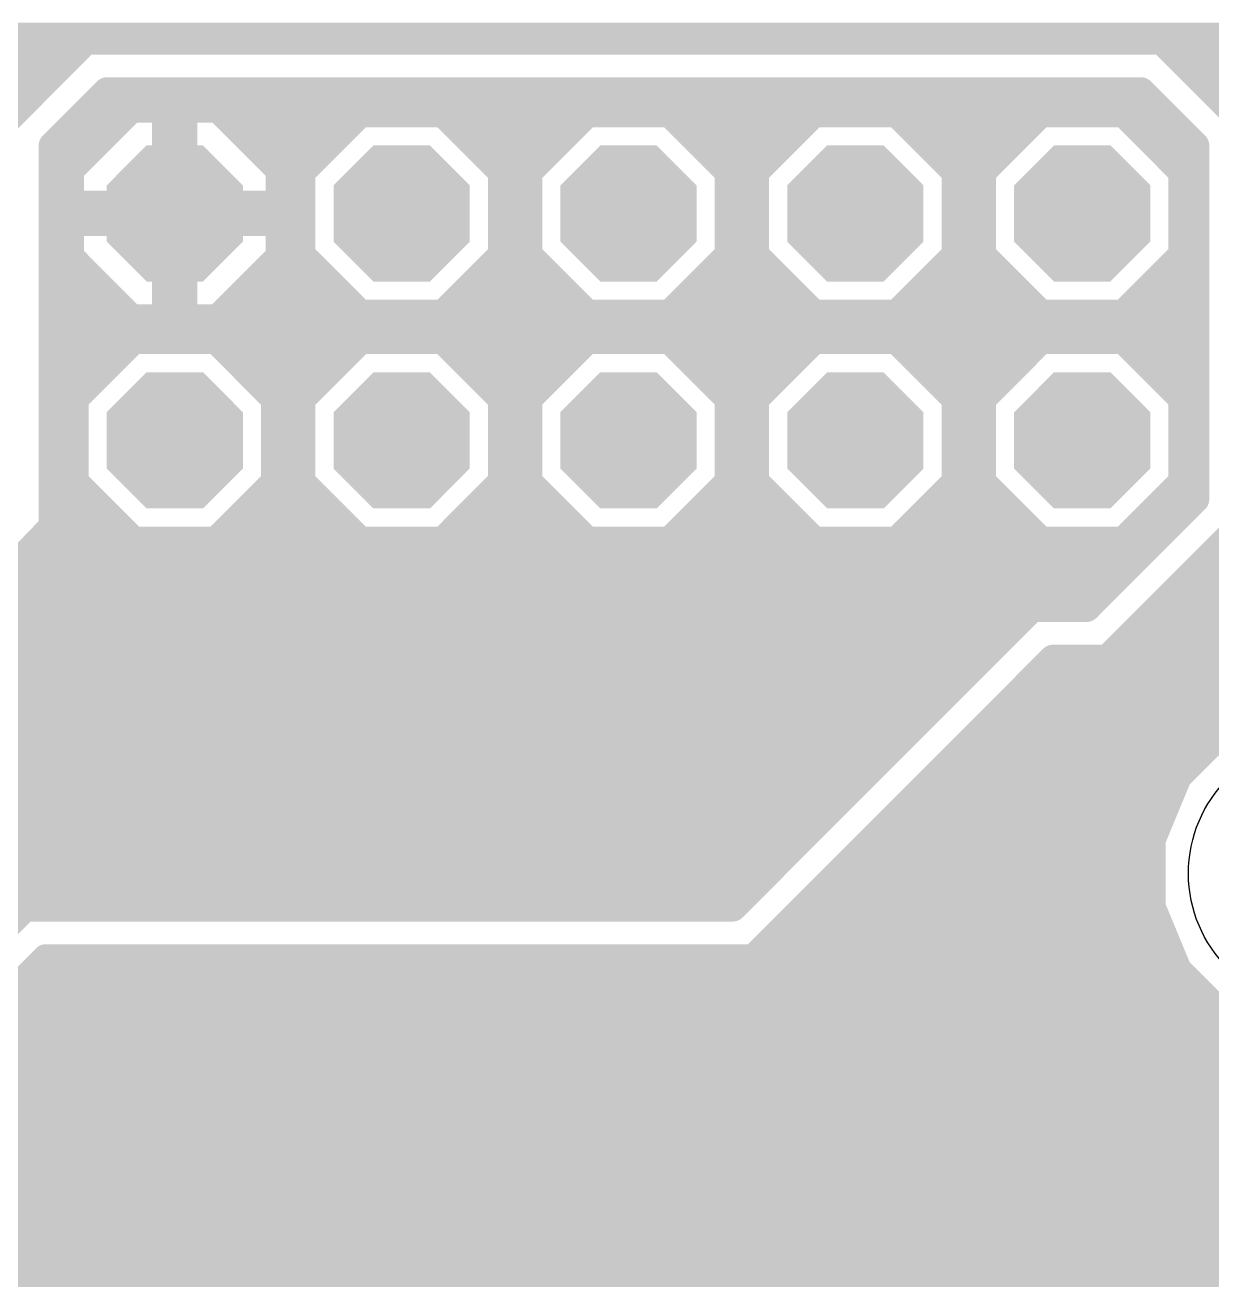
# Model space of a CAD drawing. Extents: x 0 to 81, y 1 to 51.1.
# Drawn here: x 55.47 to 68.76, y 28.45 to 42.49 of the extents above; entities that cross this region are included whole.
import ezdxf

# ---------------------------------------------------------------- set-up
doc = ezdxf.new("R2010")
doc.units = 0
for name, color, linetype in [('16', 175, 'CONTINUOUS'), ('17', 82, 'CONTINUOUS'), ('20', 7, 'CONTINUOUS')]:
    doc.layers.add(name, color=color, linetype=linetype)

# ---------------------------------------------------------------- blocks, each defined once
blk = doc.blocks.new('OCTAGONP')
at = {"const_width": 0.5}
blk.add_lwpolyline([(-0.25, -0.1036), (-0.25, 0.1036), (-0.1036, 0.25), (0.1036, 0.25), (0.25, 0.1036), (0.25, -0.1036), (0.1036, -0.25), (-0.1036, -0.25), (-0.25, -0.1036), (-0.25, 0.1036)], dxfattribs=at)

msp = doc.modelspace()

# ---------------------------------------------------------------- linework, layer by layer
at = {"layer": '16', "const_width": 0.3048}
for points in [[(52.9309, 42.3672), (74.8894, 42.3672)], [(56.1565, 42.3164), (55.8292, 41.9891)], [(68.2019, 42.3164), (56.1565, 42.3164)], [(68.5292, 41.9891), (68.2019, 42.3164)], [(52.4973, 42.0624), (55.9025, 42.0624)], [(55.8292, 41.9891), (55.2196, 41.3795)], [(55.8292, 41.9891), (55.8292, 41.9891)], [(68.4559, 42.0624), (74.6421, 42.0624)], [(68.8115, 41.7068), (68.5292, 41.9891)], [(68.5292, 41.9891), (68.5292, 41.9891)], [(48.7214, 41.7576), (55.5977, 41.7576)], [(55.7784, 41.148), (56.388, 41.7576)], [(56.388, 41.7576), (67.9704, 41.7576)], [(67.9704, 41.7576), (68.58, 41.148)], [(68.7607, 41.7576), (74.5744, 41.7576)], [(69.1388, 41.3795), (68.8115, 41.7068)], [(68.8115, 41.7068), (68.8115, 41.7068)], [(56.666, 41.5544), (55.9816, 40.87)], [(56.0832, 41.4528), (56.5644, 41.4528)], [(57.0484, 41.5544), (56.666, 41.5544)], [(57.0484, 40.4876), (57.0484, 41.5544)], [(57.0484, 41.4528), (57.2516, 41.4528)], [(57.2516, 41.5544), (57.2516, 40.4876)], [(57.634, 41.5544), (57.2516, 41.5544)], [(58.3184, 40.87), (57.634, 41.5544)], [(57.7356, 41.4528), (59.1763, 41.4528)], [(59.2271, 41.5036), (58.5724, 40.8489)], [(60.1529, 41.5036), (59.2271, 41.5036)], [(60.8076, 40.8489), (60.1529, 41.5036)], [(60.2037, 41.4528), (61.7163, 41.4528)], [(61.7671, 41.5036), (61.1124, 40.8489)], [(62.6929, 41.5036), (61.7671, 41.5036)], [(63.3476, 40.8489), (62.6929, 41.5036)], [(62.7437, 41.4528), (64.2563, 41.4528)], [(64.3071, 41.5036), (63.6524, 40.8489)], [(65.2329, 41.5036), (64.3071, 41.5036)], [(65.8876, 40.8489), (65.2329, 41.5036)], [(65.2837, 41.4528), (66.7963, 41.4528)], [(66.8471, 41.5036), (66.1924, 40.8489)], [(67.7729, 41.5036), (66.8471, 41.5036)], [(68.4276, 40.8489), (67.7729, 41.5036)], [(67.8237, 41.4528), (68.2752, 41.4528)], [(55.7784, 36.8808), (55.7784, 41.148)], [(55.7784, 41.148), (56.2596, 41.148)], [(57.0484, 41.148), (57.2516, 41.148)], [(58.0404, 41.148), (58.8715, 41.148)], [(60.5085, 41.148), (61.4115, 41.148)], [(63.0485, 41.148), (63.9515, 41.148)], [(65.5885, 41.148), (66.4915, 41.148)], [(68.1285, 41.148), (68.58, 41.148)], [(68.58, 41.148), (68.58, 37.1856)], [(55.9816, 40.87), (55.9816, 40.4876)], [(58.3184, 40.4876), (58.3184, 40.87)], [(55.7784, 40.8432), (55.9816, 40.8432)], [(57.0484, 40.8432), (57.2516, 40.8432)], [(58.3184, 40.8432), (58.5724, 40.8432)], [(58.5724, 40.8489), (58.5724, 39.9231)], [(60.8076, 39.9231), (60.8076, 40.8489)], [(60.8076, 40.8432), (61.1124, 40.8432)], [(61.1124, 40.8489), (61.1124, 39.9231)], [(63.3476, 39.9231), (63.3476, 40.8489)], [(63.3476, 40.8432), (63.6524, 40.8432)], [(63.6524, 40.8489), (63.6524, 39.9231)], [(65.8876, 39.9231), (65.8876, 40.8489)], [(65.8876, 40.8432), (66.1924, 40.8432)], [(66.1924, 40.8489), (66.1924, 39.9231)], [(68.4276, 39.9231), (68.4276, 40.8489)], [(68.4276, 40.8432), (68.58, 40.8432)], [(55.7784, 40.5384), (55.9816, 40.5384)], [(55.9816, 40.4876), (57.0484, 40.4876)], [(57.0484, 40.5384), (57.2516, 40.5384)], [(57.2516, 40.4876), (57.0484, 40.4876)], [(57.0484, 40.4876), (57.0484, 40.2844)], [(57.2516, 40.2844), (57.2516, 40.4876)], [(57.2516, 40.4876), (58.3184, 40.4876)], [(58.3184, 40.5384), (58.5724, 40.5384)], [(60.8076, 40.5384), (61.1124, 40.5384)], [(63.3476, 40.5384), (63.6524, 40.5384)], [(65.8876, 40.5384), (66.1924, 40.5384)], [(68.4276, 40.5384), (68.58, 40.5384)], [(55.7784, 40.2336), (55.9816, 40.2336)], [(57.0484, 40.2844), (55.9816, 40.2844)], [(55.9816, 40.2844), (55.9816, 39.902)], [(57.0484, 39.2176), (57.0484, 40.2844)], [(57.0484, 40.2844), (57.2516, 40.2844)], [(57.0484, 40.2336), (57.2516, 40.2336)], [(57.2516, 40.2844), (57.2516, 39.2176)], [(58.3184, 40.2844), (57.2516, 40.2844)], [(58.3184, 39.902), (58.3184, 40.2844)], [(58.3184, 40.2336), (58.5724, 40.2336)], [(60.8076, 40.2336), (61.1124, 40.2336)], [(63.3476, 40.2336), (63.6524, 40.2336)], [(65.8876, 40.2336), (66.1924, 40.2336)], [(68.4276, 40.2336), (68.58, 40.2336)], [(55.7784, 39.9288), (55.9816, 39.9288)], [(55.9816, 39.902), (56.666, 39.2176)], [(57.0484, 39.9288), (57.2516, 39.9288)], [(57.634, 39.2176), (58.3184, 39.902)], [(58.3184, 39.9288), (58.5724, 39.9288)], [(58.5724, 39.9231), (59.2271, 39.2684)], [(60.1529, 39.2684), (60.8076, 39.9231)], [(60.8076, 39.9288), (61.1124, 39.9288)], [(61.1124, 39.9231), (61.7671, 39.2684)], [(62.6929, 39.2684), (63.3476, 39.9231)], [(63.3476, 39.9288), (63.6524, 39.9288)], [(63.6524, 39.9231), (64.3071, 39.2684)], [(65.2329, 39.2684), (65.8876, 39.9231)], [(65.8876, 39.9288), (66.1924, 39.9288)], [(66.1924, 39.9231), (66.8471, 39.2684)], [(67.7729, 39.2684), (68.4276, 39.9231)], [(68.4276, 39.9288), (68.58, 39.9288)], [(55.7784, 39.624), (56.2596, 39.624)], [(57.0484, 39.624), (57.2516, 39.624)], [(58.0404, 39.624), (58.8715, 39.624)], [(60.5085, 39.624), (61.4115, 39.624)], [(63.0485, 39.624), (63.9515, 39.624)], [(65.5885, 39.624), (66.4915, 39.624)], [(68.1285, 39.624), (68.58, 39.624)], [(55.7784, 39.3192), (56.5644, 39.3192)], [(57.0484, 39.3192), (57.2516, 39.3192)], [(57.7356, 39.3192), (59.1763, 39.3192)], [(60.2037, 39.3192), (61.7163, 39.3192)], [(62.7437, 39.3192), (64.2563, 39.3192)], [(65.2837, 39.3192), (66.7963, 39.3192)], [(67.8237, 39.3192), (68.58, 39.3192)], [(56.666, 39.2176), (57.0484, 39.2176)], [(57.2516, 39.2176), (57.634, 39.2176)], [(59.2271, 39.2684), (60.1529, 39.2684)], [(61.7671, 39.2684), (62.6929, 39.2684)], [(64.3071, 39.2684), (65.2329, 39.2684)], [(66.8471, 39.2684), (67.7729, 39.2684)], [(55.7784, 39.0144), (68.58, 39.0144)], [(56.6871, 38.9636), (56.0324, 38.3089)], [(57.6129, 38.9636), (56.6871, 38.9636)], [(58.2676, 38.3089), (57.6129, 38.9636)], [(59.2271, 38.9636), (58.5724, 38.3089)], [(60.1529, 38.9636), (59.2271, 38.9636)], [(60.8076, 38.3089), (60.1529, 38.9636)], [(61.7671, 38.9636), (61.1124, 38.3089)], [(62.6929, 38.9636), (61.7671, 38.9636)], [(63.3476, 38.3089), (62.6929, 38.9636)], [(64.3071, 38.9636), (63.6524, 38.3089)], [(65.2329, 38.9636), (64.3071, 38.9636)], [(65.8876, 38.3089), (65.2329, 38.9636)], [(66.8471, 38.9636), (66.1924, 38.3089)], [(67.7729, 38.9636), (66.8471, 38.9636)], [(68.4276, 38.3089), (67.7729, 38.9636)], [(55.7784, 38.7096), (56.4331, 38.7096)], [(57.8669, 38.7096), (58.9731, 38.7096)], [(60.4069, 38.7096), (61.5131, 38.7096)], [(62.9469, 38.7096), (64.0531, 38.7096)], [(65.4869, 38.7096), (66.5931, 38.7096)], [(68.0269, 38.7096), (68.58, 38.7096)], [(55.7784, 38.4048), (56.1283, 38.4048)], [(58.1717, 38.4048), (58.6683, 38.4048)], [(60.7117, 38.4048), (61.2083, 38.4048)], [(63.2517, 38.4048), (63.7483, 38.4048)], [(65.7917, 38.4048), (66.2883, 38.4048)], [(68.3317, 38.4048), (68.58, 38.4048)], [(56.0324, 38.3089), (56.0324, 37.3831)], [(58.2676, 37.3831), (58.2676, 38.3089)], [(58.5724, 38.3089), (58.5724, 37.3831)], [(60.8076, 37.3831), (60.8076, 38.3089)], [(61.1124, 38.3089), (61.1124, 37.3831)], [(63.3476, 37.3831), (63.3476, 38.3089)], [(63.6524, 38.3089), (63.6524, 37.3831)], [(65.8876, 37.3831), (65.8876, 38.3089)], [(66.1924, 38.3089), (66.1924, 37.3831)], [(68.4276, 37.3831), (68.4276, 38.3089)], [(55.7784, 38.1), (56.0324, 38.1)], [(58.2676, 38.1), (58.5724, 38.1)], [(60.8076, 38.1), (61.1124, 38.1)], [(63.3476, 38.1), (63.6524, 38.1)], [(65.8876, 38.1), (66.1924, 38.1)], [(68.4276, 38.1), (68.58, 38.1)], [(55.7784, 37.7952), (56.0324, 37.7952)], [(58.2676, 37.7952), (58.5724, 37.7952)], [(60.8076, 37.7952), (61.1124, 37.7952)], [(63.3476, 37.7952), (63.6524, 37.7952)], [(65.8876, 37.7952), (66.1924, 37.7952)], [(68.4276, 37.7952), (68.58, 37.7952)], [(55.7784, 37.4904), (56.0324, 37.4904)], [(58.2676, 37.4904), (58.5724, 37.4904)], [(60.8076, 37.4904), (61.1124, 37.4904)], [(63.3476, 37.4904), (63.6524, 37.4904)], [(65.8876, 37.4904), (66.1924, 37.4904)], [(68.4276, 37.4904), (68.58, 37.4904)], [(56.0324, 37.3831), (56.6871, 36.7284)], [(57.6129, 36.7284), (58.2676, 37.3831)], [(58.5724, 37.3831), (59.2271, 36.7284)], [(60.1529, 36.7284), (60.8076, 37.3831)], [(61.1124, 37.3831), (61.7671, 36.7284)], [(62.6929, 36.7284), (63.3476, 37.3831)], [(63.6524, 37.3831), (64.3071, 36.7284)], [(65.2329, 36.7284), (65.8876, 37.3831)], [(66.1924, 37.3831), (66.8471, 36.7284)], [(67.7729, 36.7284), (68.4276, 37.3831)], [(55.7784, 37.1856), (56.2299, 37.1856)], [(58.0701, 37.1856), (58.7699, 37.1856)], [(60.6101, 37.1856), (61.3099, 37.1856)], [(63.1501, 37.1856), (63.8499, 37.1856)], [(65.6901, 37.1856), (66.3899, 37.1856)], [(68.58, 37.1856), (67.3608, 35.9664)], [(68.2301, 37.1856), (68.58, 37.1856)], [(67.9196, 35.7349), (69.1388, 36.9541)], [(46.6344, 27.432), (55.7784, 36.8808)], [(55.7784, 36.8808), (56.5347, 36.8808)], [(57.7653, 36.8808), (59.0747, 36.8808)], [(60.3053, 36.8808), (61.6147, 36.8808)], [(62.8453, 36.8808), (64.1547, 36.8808)], [(65.3853, 36.8808), (66.6947, 36.8808)], [(67.9253, 36.8808), (68.2752, 36.8808)], [(56.6871, 36.7284), (57.6129, 36.7284)], [(59.2271, 36.7284), (60.1529, 36.7284)], [(61.7671, 36.7284), (62.6929, 36.7284)], [(64.3071, 36.7284), (65.2329, 36.7284)], [(66.8471, 36.7284), (67.7729, 36.7284)], [(55.4834, 36.576), (67.9704, 36.576)], [(68.7607, 36.576), (74.5744, 36.576)], [(55.1885, 36.2712), (67.6656, 36.2712)], [(68.4559, 36.2712), (74.5744, 36.2712)], [(54.8935, 35.9664), (67.3608, 35.9664)], [(66.7512, 35.9664), (63.3984, 32.6136)], [(67.3608, 35.9664), (66.7512, 35.9664)], [(68.1511, 35.9664), (74.5744, 35.9664)], [(54.5985, 35.6616), (66.4464, 35.6616)], [(67.5923, 35.4076), (67.9196, 35.7349)], [(67.8463, 35.6616), (74.5744, 35.6616)], [(63.9572, 32.3821), (66.9827, 35.4076)], [(66.9827, 35.4076), (67.5923, 35.4076)], [(54.3036, 35.3568), (66.1416, 35.3568)], [(66.9319, 35.3568), (74.5744, 35.3568)], [(54.0086, 35.052), (65.8368, 35.052)], [(66.6271, 35.052), (74.5744, 35.052)], [(53.7136, 34.7472), (65.532, 34.7472)], [(66.3223, 34.7472), (69.2365, 34.7472)], [(68.9201, 34.6162), (68.3838, 34.0799)], [(53.4187, 34.4424), (65.2272, 34.4424)], [(66.0175, 34.4424), (68.7463, 34.4424)], [(53.1237, 34.1376), (64.9224, 34.1376)], [(65.7127, 34.1376), (68.4415, 34.1376)], [(68.3838, 34.0799), (68.0936, 33.3792)], [(52.8287, 33.8328), (64.6176, 33.8328)], [(65.4079, 33.8328), (68.2815, 33.8328)], [(52.5338, 33.528), (64.3128, 33.528)], [(65.1031, 33.528), (68.1552, 33.528)], [(68.0936, 33.3792), (68.0936, 32.6208)], [(52.2388, 33.2232), (64.008, 33.2232)], [(64.7983, 33.2232), (68.0936, 33.2232)], [(51.9438, 32.9184), (63.7032, 32.9184)], [(64.4935, 32.9184), (68.0936, 32.9184)], [(55.4736, 32.6136), (48.4632, 25.6032)], [(51.6489, 32.6136), (63.3984, 32.6136)], [(63.3984, 32.6136), (55.4736, 32.6136)], [(64.1887, 32.6136), (68.0966, 32.6136)], [(68.0936, 32.6208), (68.3838, 31.9201)], [(63.6299, 32.0548), (63.9572, 32.3821)], [(63.8839, 32.3088), (68.2228, 32.3088)], [(49.022, 25.3717), (55.7051, 32.0548)], [(55.7051, 32.0548), (63.6299, 32.0548)], [(55.6543, 32.004), (68.3491, 32.004)], [(68.3838, 31.9201), (68.9201, 31.3838)], [(55.3495, 31.6992), (68.6047, 31.6992)], [(55.0447, 31.3944), (68.9095, 31.3944)], [(54.7399, 31.0896), (71.5264, 31.0896)], [(54.4351, 30.7848), (71.5941, 30.7848)], [(54.1303, 30.48), (71.7042, 30.48)], [(53.8255, 30.1752), (71.7042, 30.1752)], [(53.5207, 29.8704), (71.7042, 29.8704)], [(53.2159, 29.5656), (71.7042, 29.5656)], [(52.9111, 29.2608), (71.6343, 29.2608)], [(52.6063, 28.956), (71.3295, 28.956)], [(52.3015, 28.6512), (71.0247, 28.6512)], [(51.9967, 28.3464), (70.7199, 28.3464)]]:
    msp.add_lwpolyline(points, dxfattribs=at)
at = {"layer": '16', "const_width": 0.1524}
for points in [[(56.1565, 42.3926, 1), (56.1565, 42.2402)], [(56.2104, 42.2625, 1), (56.1027, 42.3703)], [(68.2557, 42.3703, 1), (68.148, 42.2625)], [(68.2019, 42.2402, 1), (68.2019, 42.3926)], [(55.9054, 41.9891, 1), (55.753, 41.9891)], [(55.8831, 41.9352, 1), (55.7753, 42.0429)], [(55.9025, 41.9862, 1), (55.9025, 42.1386)], [(68.4559, 42.1386, 1), (68.4559, 41.9862)], [(68.6054, 41.9891, 1), (68.453, 41.9891)], [(68.5831, 42.0429, 1), (68.4753, 41.9352)], [(55.7753, 42.0429, 1), (55.8831, 41.9352)], [(55.753, 41.9891, 1), (55.9054, 41.9891)], [(68.453, 41.9891, 1), (68.6054, 41.9891)], [(68.4753, 41.9352, 1), (68.5831, 42.0429)], [(55.5977, 41.6814, 1), (55.5977, 41.8338)], [(56.388, 41.8338, 1), (56.388, 41.6814)], [(56.4419, 41.7037, 1), (56.3341, 41.8115)], [(68.0243, 41.8115, 1), (67.9165, 41.7037)], [(67.9704, 41.6814, 1), (67.9704, 41.8338)], [(68.7607, 41.8338, 1), (68.7607, 41.6814)], [(68.8653, 41.7607, 1), (68.7576, 41.6529)], [(68.8115, 41.783, 1), (68.8115, 41.6306)], [(68.8115, 41.6306, 1), (68.8115, 41.783)], [(68.7576, 41.6529, 1), (68.8653, 41.7607)], [(56.0832, 41.529, 1), (56.0832, 41.3766)], [(56.5644, 41.3766, 1), (56.5644, 41.529)], [(56.666, 41.6306, 1), (56.666, 41.4782)], [(56.7199, 41.5005, 1), (56.6121, 41.6083)], [(57.1246, 41.5544, 1), (56.9722, 41.5544)], [(57.0484, 41.529, 1), (57.0484, 41.3766)], [(57.0484, 41.4782, 1), (57.0484, 41.6306)], [(57.3278, 41.5544, 1), (57.1754, 41.5544)], [(57.2516, 41.6306, 1), (57.2516, 41.4782)], [(57.2516, 41.3766, 1), (57.2516, 41.529)], [(57.6878, 41.6083, 1), (57.5801, 41.5005)], [(57.634, 41.4782, 1), (57.634, 41.6306)], [(57.7356, 41.529, 1), (57.7356, 41.3766)], [(59.2271, 41.5798, 1), (59.2271, 41.4274)], [(59.281, 41.4497, 1), (59.1732, 41.5575)], [(59.1763, 41.3766, 1), (59.1763, 41.529)], [(60.2068, 41.5575, 1), (60.099, 41.4497)], [(60.2037, 41.529, 1), (60.2037, 41.3766)], [(60.1529, 41.4274, 1), (60.1529, 41.5798)], [(61.7671, 41.5798, 1), (61.7671, 41.4274)], [(61.821, 41.4497, 1), (61.7132, 41.5575)], [(61.7163, 41.3766, 1), (61.7163, 41.529)], [(62.7468, 41.5575, 1), (62.639, 41.4497)], [(62.7437, 41.529, 1), (62.7437, 41.3766)], [(62.6929, 41.4274, 1), (62.6929, 41.5798)], [(64.3071, 41.5798, 1), (64.3071, 41.4274)], [(64.361, 41.4497, 1), (64.2532, 41.5575)], [(64.2563, 41.3766, 1), (64.2563, 41.529)], [(65.2868, 41.5575, 1), (65.179, 41.4497)], [(65.2837, 41.529, 1), (65.2837, 41.3766)], [(65.2329, 41.4274, 1), (65.2329, 41.5798)], [(66.8471, 41.5798, 1), (66.8471, 41.4274)], [(66.901, 41.4497, 1), (66.7932, 41.5575)], [(66.7963, 41.3766, 1), (66.7963, 41.529)], [(67.8268, 41.5575, 1), (67.719, 41.4497)], [(67.8237, 41.529, 1), (67.8237, 41.3766)], [(67.7729, 41.4274, 1), (67.7729, 41.5798)], [(68.2752, 41.3766, 1), (68.2752, 41.529)], [(55.8546, 41.148, 1), (55.7022, 41.148)], [(55.7784, 41.2242, 1), (55.7784, 41.0718)], [(56.2596, 41.0718, 1), (56.2596, 41.2242)], [(57.0484, 41.2242, 1), (57.0484, 41.0718)], [(57.2516, 41.0718, 1), (57.2516, 41.2242)], [(58.0404, 41.2242, 1), (58.0404, 41.0718)], [(58.8715, 41.0718, 1), (58.8715, 41.2242)], [(60.5085, 41.2242, 1), (60.5085, 41.0718)], [(61.4115, 41.0718, 1), (61.4115, 41.2242)], [(63.0485, 41.2242, 1), (63.0485, 41.0718)], [(63.9515, 41.0718, 1), (63.9515, 41.2242)], [(65.5885, 41.2242, 1), (65.5885, 41.0718)], [(66.4915, 41.0718, 1), (66.4915, 41.2242)], [(68.1285, 41.2242, 1), (68.1285, 41.0718)], [(68.6562, 41.148, 1), (68.5038, 41.148)], [(68.58, 41.0718, 1), (68.58, 41.2242)], [(55.7245, 41.2019, 1), (55.8323, 41.0941)], [(68.5261, 41.0941, 1), (68.6339, 41.2019)], [(56.0578, 40.87, 1), (55.9054, 40.87)], [(58.3946, 40.87, 1), (58.2422, 40.87)], [(55.7784, 40.9194, 1), (55.7784, 40.767)], [(55.9277, 40.9238, 1), (56.0355, 40.8161)], [(55.9816, 40.767, 1), (55.9816, 40.9194)], [(57.0484, 40.9194, 1), (57.0484, 40.767)], [(57.2516, 40.767, 1), (57.2516, 40.9194)], [(58.3184, 40.9194, 1), (58.3184, 40.767)], [(58.2645, 40.8161, 1), (58.3723, 40.9238)], [(58.6486, 40.8489, 1), (58.4962, 40.8489)], [(58.5185, 40.9028, 1), (58.6263, 40.795)], [(58.5724, 40.767, 1), (58.5724, 40.9194)], [(60.8838, 40.8489, 1), (60.7314, 40.8489)], [(60.8076, 40.9194, 1), (60.8076, 40.767)], [(60.7537, 40.795, 1), (60.8615, 40.9028)], [(61.1886, 40.8489, 1), (61.0362, 40.8489)], [(61.0585, 40.9028, 1), (61.1663, 40.795)], [(61.1124, 40.767, 1), (61.1124, 40.9194)], [(63.4238, 40.8489, 1), (63.2714, 40.8489)], [(63.3476, 40.9194, 1), (63.3476, 40.767)], [(63.2937, 40.795, 1), (63.4015, 40.9028)], [(63.7286, 40.8489, 1), (63.5762, 40.8489)], [(63.5985, 40.9028, 1), (63.7063, 40.795)], [(63.6524, 40.767, 1), (63.6524, 40.9194)], [(65.9638, 40.8489, 1), (65.8114, 40.8489)], [(65.8876, 40.9194, 1), (65.8876, 40.767)], [(65.8337, 40.795, 1), (65.9415, 40.9028)], [(66.2686, 40.8489, 1), (66.1162, 40.8489)], [(66.1385, 40.9028, 1), (66.2463, 40.795)], [(66.1924, 40.767, 1), (66.1924, 40.9194)], [(68.5038, 40.8489, 1), (68.3514, 40.8489)], [(68.4276, 40.9194, 1), (68.4276, 40.767)], [(68.3737, 40.795, 1), (68.4815, 40.9028)], [(68.58, 40.767, 1), (68.58, 40.9194)], [(55.7784, 40.6146, 1), (55.7784, 40.4622)], [(55.9816, 40.5638, 1), (55.9816, 40.4114)], [(55.9816, 40.4622, 1), (55.9816, 40.6146)], [(57.0484, 40.6146, 1), (57.0484, 40.4622)], [(57.0484, 40.5638, 1), (57.0484, 40.4114)], [(57.1246, 40.4876, 1), (56.9722, 40.4876)], [(57.0484, 40.4114, 1), (57.0484, 40.5638)], [(57.3278, 40.4876, 1), (57.1754, 40.4876)], [(57.2516, 40.5638, 1), (57.2516, 40.4114)], [(57.2516, 40.4622, 1), (57.2516, 40.6146)], [(57.2516, 40.4114, 1), (57.2516, 40.5638)], [(58.3184, 40.6146, 1), (58.3184, 40.4622)], [(58.3184, 40.4114, 1), (58.3184, 40.5638)], [(58.5724, 40.4622, 1), (58.5724, 40.6146)], [(60.8076, 40.6146, 1), (60.8076, 40.4622)], [(61.1124, 40.4622, 1), (61.1124, 40.6146)], [(63.3476, 40.6146, 1), (63.3476, 40.4622)], [(63.6524, 40.4622, 1), (63.6524, 40.6146)], [(65.8876, 40.6146, 1), (65.8876, 40.4622)], [(66.1924, 40.4622, 1), (66.1924, 40.6146)], [(68.4276, 40.6146, 1), (68.4276, 40.4622)], [(68.58, 40.4622, 1), (68.58, 40.6146)], [(55.9054, 40.4876, 1), (56.0578, 40.4876)], [(56.9722, 40.4876, 1), (57.1246, 40.4876)], [(57.1754, 40.4876, 1), (57.3278, 40.4876)], [(58.2422, 40.4876, 1), (58.3946, 40.4876)], [(55.7784, 40.3098, 1), (55.7784, 40.1574)], [(55.9816, 40.3606, 1), (55.9816, 40.2082)], [(56.0578, 40.2844, 1), (55.9054, 40.2844)], [(55.9816, 40.1574, 1), (55.9816, 40.3098)], [(57.1246, 40.2844, 1), (56.9722, 40.2844)], [(57.0484, 40.3606, 1), (57.0484, 40.2082)], [(57.0484, 40.3098, 1), (57.0484, 40.1574)], [(56.9722, 40.2844, 1), (57.1246, 40.2844)], [(57.0484, 40.2082, 1), (57.0484, 40.3606)], [(57.3278, 40.2844, 1), (57.1754, 40.2844)], [(57.2516, 40.3606, 1), (57.2516, 40.2082)], [(57.1754, 40.2844, 1), (57.3278, 40.2844)], [(57.2516, 40.2082, 1), (57.2516, 40.3606)], [(57.2516, 40.1574, 1), (57.2516, 40.3098)], [(58.3946, 40.2844, 1), (58.2422, 40.2844)], [(58.3184, 40.3098, 1), (58.3184, 40.1574)], [(58.3184, 40.2082, 1), (58.3184, 40.3606)], [(58.5724, 40.1574, 1), (58.5724, 40.3098)], [(60.8076, 40.3098, 1), (60.8076, 40.1574)], [(61.1124, 40.1574, 1), (61.1124, 40.3098)], [(63.3476, 40.3098, 1), (63.3476, 40.1574)], [(63.6524, 40.1574, 1), (63.6524, 40.3098)], [(65.8876, 40.3098, 1), (65.8876, 40.1574)], [(66.1924, 40.1574, 1), (66.1924, 40.3098)], [(68.4276, 40.3098, 1), (68.4276, 40.1574)], [(68.58, 40.1574, 1), (68.58, 40.3098)], [(55.7784, 40.005, 1), (55.7784, 39.8526)], [(56.0355, 39.9559, 1), (55.9277, 39.8481)], [(55.9816, 39.8526, 1), (55.9816, 40.005)], [(57.0484, 40.005, 1), (57.0484, 39.8526)], [(57.2516, 39.8526, 1), (57.2516, 40.005)], [(58.3184, 40.005, 1), (58.3184, 39.8526)], [(58.3723, 39.8481, 1), (58.2645, 39.9559)], [(58.6263, 39.977, 1), (58.5185, 39.8692)], [(58.5724, 39.8526, 1), (58.5724, 40.005)], [(60.8076, 40.005, 1), (60.8076, 39.8526)], [(60.8615, 39.8692, 1), (60.7537, 39.977)], [(61.1663, 39.977, 1), (61.0585, 39.8692)], [(61.1124, 39.8526, 1), (61.1124, 40.005)], [(63.3476, 40.005, 1), (63.3476, 39.8526)], [(63.4015, 39.8692, 1), (63.2937, 39.977)], [(63.7063, 39.977, 1), (63.5985, 39.8692)], [(63.6524, 39.8526, 1), (63.6524, 40.005)], [(65.8876, 40.005, 1), (65.8876, 39.8526)], [(65.9415, 39.8692, 1), (65.8337, 39.977)], [(66.2463, 39.977, 1), (66.1385, 39.8692)], [(66.1924, 39.8526, 1), (66.1924, 40.005)], [(68.4276, 40.005, 1), (68.4276, 39.8526)], [(68.4815, 39.8692, 1), (68.3737, 39.977)], [(68.58, 39.8526, 1), (68.58, 40.005)], [(55.9054, 39.902, 1), (56.0578, 39.902)], [(58.2422, 39.902, 1), (58.3946, 39.902)], [(58.4962, 39.9231, 1), (58.6486, 39.9231)], [(60.7314, 39.9231, 1), (60.8838, 39.9231)], [(61.0362, 39.9231, 1), (61.1886, 39.9231)], [(63.2714, 39.9231, 1), (63.4238, 39.9231)], [(63.5762, 39.9231, 1), (63.7286, 39.9231)], [(65.8114, 39.9231, 1), (65.9638, 39.9231)], [(66.1162, 39.9231, 1), (66.2686, 39.9231)], [(68.3514, 39.9231, 1), (68.5038, 39.9231)], [(55.7784, 39.7002, 1), (55.7784, 39.5478)], [(56.2596, 39.5478, 1), (56.2596, 39.7002)], [(57.0484, 39.7002, 1), (57.0484, 39.5478)], [(57.2516, 39.5478, 1), (57.2516, 39.7002)], [(58.0404, 39.7002, 1), (58.0404, 39.5478)], [(58.8715, 39.5478, 1), (58.8715, 39.7002)], [(60.5085, 39.7002, 1), (60.5085, 39.5478)], [(61.4115, 39.5478, 1), (61.4115, 39.7002)], [(63.0485, 39.7002, 1), (63.0485, 39.5478)], [(63.9515, 39.5478, 1), (63.9515, 39.7002)], [(65.5885, 39.7002, 1), (65.5885, 39.5478)], [(66.4915, 39.5478, 1), (66.4915, 39.7002)], [(68.1285, 39.7002, 1), (68.1285, 39.5478)], [(68.58, 39.5478, 1), (68.58, 39.7002)], [(55.7784, 39.3954, 1), (55.7784, 39.243)], [(56.5644, 39.243, 1), (56.5644, 39.3954)], [(57.0484, 39.3954, 1), (57.0484, 39.243)], [(57.2516, 39.243, 1), (57.2516, 39.3954)], [(57.7356, 39.3954, 1), (57.7356, 39.243)], [(59.1763, 39.243, 1), (59.1763, 39.3954)], [(60.2037, 39.3954, 1), (60.2037, 39.243)], [(61.7163, 39.243, 1), (61.7163, 39.3954)], [(62.7437, 39.3954, 1), (62.7437, 39.243)], [(64.2563, 39.243, 1), (64.2563, 39.3954)], [(65.2837, 39.3954, 1), (65.2837, 39.243)], [(66.7963, 39.243, 1), (66.7963, 39.3954)], [(67.8237, 39.3954, 1), (67.8237, 39.243)], [(68.58, 39.243, 1), (68.58, 39.3954)], [(56.666, 39.2938, 1), (56.666, 39.1414)], [(56.6121, 39.1637, 1), (56.7199, 39.2715)], [(57.0484, 39.1414, 1), (57.0484, 39.2938)], [(57.2516, 39.2938, 1), (57.2516, 39.1414)], [(57.5801, 39.2715, 1), (57.6878, 39.1637)], [(57.634, 39.1414, 1), (57.634, 39.2938)], [(59.2271, 39.3446, 1), (59.2271, 39.1922)], [(59.1732, 39.2145, 1), (59.281, 39.3223)], [(60.099, 39.3223, 1), (60.2068, 39.2145)], [(60.1529, 39.1922, 1), (60.1529, 39.3446)], [(61.7671, 39.3446, 1), (61.7671, 39.1922)], [(61.7132, 39.2145, 1), (61.821, 39.3223)], [(62.639, 39.3223, 1), (62.7468, 39.2145)], [(62.6929, 39.1922, 1), (62.6929, 39.3446)], [(64.3071, 39.3446, 1), (64.3071, 39.1922)], [(64.2532, 39.2145, 1), (64.361, 39.3223)], [(65.179, 39.3223, 1), (65.2868, 39.2145)], [(65.2329, 39.1922, 1), (65.2329, 39.3446)], [(66.8471, 39.3446, 1), (66.8471, 39.1922)], [(66.7932, 39.2145, 1), (66.901, 39.3223)], [(67.719, 39.3223, 1), (67.8268, 39.2145)], [(67.7729, 39.1922, 1), (67.7729, 39.3446)], [(56.9722, 39.2176, 1), (57.1246, 39.2176)], [(57.1754, 39.2176, 1), (57.3278, 39.2176)], [(55.7784, 39.0906, 1), (55.7784, 38.9382)], [(56.6871, 39.0398, 1), (56.6871, 38.8874)], [(56.741, 38.9097, 1), (56.6332, 39.0175)], [(57.6668, 39.0175, 1), (57.559, 38.9097)], [(57.6129, 38.8874, 1), (57.6129, 39.0398)], [(59.2271, 39.0398, 1), (59.2271, 38.8874)], [(59.281, 38.9097, 1), (59.1732, 39.0175)], [(60.2068, 39.0175, 1), (60.099, 38.9097)], [(60.1529, 38.8874, 1), (60.1529, 39.0398)], [(61.7671, 39.0398, 1), (61.7671, 38.8874)], [(61.821, 38.9097, 1), (61.7132, 39.0175)], [(62.7468, 39.0175, 1), (62.639, 38.9097)], [(62.6929, 38.8874, 1), (62.6929, 39.0398)], [(64.3071, 39.0398, 1), (64.3071, 38.8874)], [(64.361, 38.9097, 1), (64.2532, 39.0175)], [(65.2868, 39.0175, 1), (65.179, 38.9097)], [(65.2329, 38.8874, 1), (65.2329, 39.0398)], [(66.8471, 39.0398, 1), (66.8471, 38.8874)], [(66.901, 38.9097, 1), (66.7932, 39.0175)], [(67.8268, 39.0175, 1), (67.719, 38.9097)], [(67.7729, 38.8874, 1), (67.7729, 39.0398)], [(68.58, 38.9382, 1), (68.58, 39.0906)], [(55.7784, 38.7858, 1), (55.7784, 38.6334)], [(56.4331, 38.6334, 1), (56.4331, 38.7858)], [(57.8669, 38.7858, 1), (57.8669, 38.6334)], [(58.9731, 38.6334, 1), (58.9731, 38.7858)], [(60.4069, 38.7858, 1), (60.4069, 38.6334)], [(61.5131, 38.6334, 1), (61.5131, 38.7858)], [(62.9469, 38.7858, 1), (62.9469, 38.6334)], [(64.0531, 38.6334, 1), (64.0531, 38.7858)], [(65.4869, 38.7858, 1), (65.4869, 38.6334)], [(66.5931, 38.6334, 1), (66.5931, 38.7858)], [(68.0269, 38.7858, 1), (68.0269, 38.6334)], [(68.58, 38.6334, 1), (68.58, 38.7858)], [(55.7784, 38.481, 1), (55.7784, 38.3286)], [(56.1283, 38.3286, 1), (56.1283, 38.481)], [(58.1717, 38.481, 1), (58.1717, 38.3286)], [(58.6683, 38.3286, 1), (58.6683, 38.481)], [(60.7117, 38.481, 1), (60.7117, 38.3286)], [(61.2083, 38.3286, 1), (61.2083, 38.481)], [(63.2517, 38.481, 1), (63.2517, 38.3286)], [(63.7483, 38.3286, 1), (63.7483, 38.481)], [(65.7917, 38.481, 1), (65.7917, 38.3286)], [(66.2883, 38.3286, 1), (66.2883, 38.481)], [(68.3317, 38.481, 1), (68.3317, 38.3286)], [(68.58, 38.3286, 1), (68.58, 38.481)], [(56.1086, 38.3089, 1), (55.9562, 38.3089)], [(55.9785, 38.3628, 1), (56.0863, 38.255)], [(58.3438, 38.3089, 1), (58.1914, 38.3089)], [(58.2137, 38.255, 1), (58.3215, 38.3628)], [(58.6486, 38.3089, 1), (58.4962, 38.3089)], [(58.5185, 38.3628, 1), (58.6263, 38.255)], [(60.8838, 38.3089, 1), (60.7314, 38.3089)], [(60.7537, 38.255, 1), (60.8615, 38.3628)], [(61.1886, 38.3089, 1), (61.0362, 38.3089)], [(61.0585, 38.3628, 1), (61.1663, 38.255)], [(63.4238, 38.3089, 1), (63.2714, 38.3089)], [(63.2937, 38.255, 1), (63.4015, 38.3628)], [(63.7286, 38.3089, 1), (63.5762, 38.3089)], [(63.5985, 38.3628, 1), (63.7063, 38.255)], [(65.9638, 38.3089, 1), (65.8114, 38.3089)], [(65.8337, 38.255, 1), (65.9415, 38.3628)], [(66.2686, 38.3089, 1), (66.1162, 38.3089)], [(66.1385, 38.3628, 1), (66.2463, 38.255)], [(68.5038, 38.3089, 1), (68.3514, 38.3089)], [(68.3737, 38.255, 1), (68.4815, 38.3628)], [(55.7784, 38.1762, 1), (55.7784, 38.0238)], [(56.0324, 38.0238, 1), (56.0324, 38.1762)], [(58.2676, 38.1762, 1), (58.2676, 38.0238)], [(58.5724, 38.0238, 1), (58.5724, 38.1762)], [(60.8076, 38.1762, 1), (60.8076, 38.0238)], [(61.1124, 38.0238, 1), (61.1124, 38.1762)], [(63.3476, 38.1762, 1), (63.3476, 38.0238)], [(63.6524, 38.0238, 1), (63.6524, 38.1762)], [(65.8876, 38.1762, 1), (65.8876, 38.0238)], [(66.1924, 38.0238, 1), (66.1924, 38.1762)], [(68.4276, 38.1762, 1), (68.4276, 38.0238)], [(68.58, 38.0238, 1), (68.58, 38.1762)], [(55.7784, 37.8714, 1), (55.7784, 37.719)], [(56.0324, 37.719, 1), (56.0324, 37.8714)], [(58.2676, 37.8714, 1), (58.2676, 37.719)], [(58.5724, 37.719, 1), (58.5724, 37.8714)], [(60.8076, 37.8714, 1), (60.8076, 37.719)], [(61.1124, 37.719, 1), (61.1124, 37.8714)], [(63.3476, 37.8714, 1), (63.3476, 37.719)], [(63.6524, 37.719, 1), (63.6524, 37.8714)], [(65.8876, 37.8714, 1), (65.8876, 37.719)], [(66.1924, 37.719, 1), (66.1924, 37.8714)], [(68.4276, 37.8714, 1), (68.4276, 37.719)], [(68.58, 37.719, 1), (68.58, 37.8714)], [(55.7784, 37.5666, 1), (55.7784, 37.4142)], [(56.0324, 37.4142, 1), (56.0324, 37.5666)], [(58.2676, 37.5666, 1), (58.2676, 37.4142)], [(58.5724, 37.4142, 1), (58.5724, 37.5666)], [(60.8076, 37.5666, 1), (60.8076, 37.4142)], [(61.1124, 37.4142, 1), (61.1124, 37.5666)], [(63.3476, 37.5666, 1), (63.3476, 37.4142)], [(63.6524, 37.4142, 1), (63.6524, 37.5666)], [(65.8876, 37.5666, 1), (65.8876, 37.4142)], [(66.1924, 37.4142, 1), (66.1924, 37.5666)], [(68.4276, 37.5666, 1), (68.4276, 37.4142)], [(68.58, 37.4142, 1), (68.58, 37.5666)], [(56.0863, 37.437, 1), (55.9785, 37.3292)], [(58.3215, 37.3292, 1), (58.2137, 37.437)], [(58.6263, 37.437, 1), (58.5185, 37.3292)], [(60.8615, 37.3292, 1), (60.7537, 37.437)], [(61.1663, 37.437, 1), (61.0585, 37.3292)], [(63.4015, 37.3292, 1), (63.2937, 37.437)], [(63.7063, 37.437, 1), (63.5985, 37.3292)], [(65.9415, 37.3292, 1), (65.8337, 37.437)], [(66.2463, 37.437, 1), (66.1385, 37.3292)], [(68.4815, 37.3292, 1), (68.3737, 37.437)], [(55.9562, 37.3831, 1), (56.1086, 37.3831)], [(58.1914, 37.3831, 1), (58.3438, 37.3831)], [(58.4962, 37.3831, 1), (58.6486, 37.3831)], [(60.7314, 37.3831, 1), (60.8838, 37.3831)], [(61.0362, 37.3831, 1), (61.1886, 37.3831)], [(63.2714, 37.3831, 1), (63.4238, 37.3831)], [(63.5762, 37.3831, 1), (63.7286, 37.3831)], [(65.8114, 37.3831, 1), (65.9638, 37.3831)], [(66.1162, 37.3831, 1), (66.2686, 37.3831)], [(68.3514, 37.3831, 1), (68.5038, 37.3831)], [(55.7784, 37.2618, 1), (55.7784, 37.1094)], [(56.2299, 37.1094, 1), (56.2299, 37.2618)], [(58.0701, 37.2618, 1), (58.0701, 37.1094)], [(58.7699, 37.1094, 1), (58.7699, 37.2618)], [(60.6101, 37.2618, 1), (60.6101, 37.1094)], [(61.3099, 37.1094, 1), (61.3099, 37.2618)], [(63.1501, 37.2618, 1), (63.1501, 37.1094)], [(63.8499, 37.1094, 1), (63.8499, 37.2618)], [(65.6901, 37.2618, 1), (65.6901, 37.1094)], [(66.3899, 37.1094, 1), (66.3899, 37.2618)], [(68.2301, 37.2618, 1), (68.2301, 37.1094)], [(68.5038, 37.1856, 1), (68.6562, 37.1856)], [(68.6339, 37.1317, 1), (68.5261, 37.2395)], [(68.58, 37.1094, 1), (68.58, 37.2618)], [(55.7784, 36.957, 1), (55.7784, 36.8046)], [(55.7022, 36.8808, 1), (55.8546, 36.8808)], [(55.8332, 36.8278, 1), (55.7236, 36.9338)], [(56.5347, 36.8046, 1), (56.5347, 36.957)], [(57.7653, 36.957, 1), (57.7653, 36.8046)], [(59.0747, 36.8046, 1), (59.0747, 36.957)], [(60.3053, 36.957, 1), (60.3053, 36.8046)], [(61.6147, 36.8046, 1), (61.6147, 36.957)], [(62.8453, 36.957, 1), (62.8453, 36.8046)], [(64.1547, 36.8046, 1), (64.1547, 36.957)], [(65.3853, 36.957, 1), (65.3853, 36.8046)], [(66.6947, 36.8046, 1), (66.6947, 36.957)], [(67.9253, 36.957, 1), (67.9253, 36.8046)], [(68.2752, 36.8046, 1), (68.2752, 36.957)], [(56.6871, 36.8046, 1), (56.6871, 36.6522)], [(56.6332, 36.6745, 1), (56.741, 36.7823)], [(57.559, 36.7823, 1), (57.6668, 36.6745)], [(57.6129, 36.6522, 1), (57.6129, 36.8046)], [(59.2271, 36.8046, 1), (59.2271, 36.6522)], [(59.1732, 36.6745, 1), (59.281, 36.7823)], [(60.099, 36.7823, 1), (60.2068, 36.6745)], [(60.1529, 36.6522, 1), (60.1529, 36.8046)], [(61.7671, 36.8046, 1), (61.7671, 36.6522)], [(61.7132, 36.6745, 1), (61.821, 36.7823)], [(62.639, 36.7823, 1), (62.7468, 36.6745)], [(62.6929, 36.6522, 1), (62.6929, 36.8046)], [(64.3071, 36.8046, 1), (64.3071, 36.6522)], [(64.2532, 36.6745, 1), (64.361, 36.7823)], [(65.179, 36.7823, 1), (65.2868, 36.6745)], [(65.2329, 36.6522, 1), (65.2329, 36.8046)], [(66.8471, 36.8046, 1), (66.8471, 36.6522)], [(66.7932, 36.6745, 1), (66.901, 36.7823)], [(67.719, 36.7823, 1), (67.8268, 36.6745)], [(67.7729, 36.6522, 1), (67.7729, 36.8046)], [(55.4834, 36.6522, 1), (55.4834, 36.4998)], [(67.9704, 36.4998, 1), (67.9704, 36.6522)], [(68.7607, 36.6522, 1), (68.7607, 36.4998)], [(67.6656, 36.195, 1), (67.6656, 36.3474)], [(68.4559, 36.3474, 1), (68.4559, 36.195)], [(66.7512, 36.0426, 1), (66.7512, 35.8902)], [(66.8051, 35.9125, 1), (66.6973, 36.0203)], [(67.3069, 36.0203, 1), (67.4147, 35.9125)], [(67.3608, 35.8902, 1), (67.3608, 36.0426)], [(67.3608, 35.8902, 1), (67.3608, 36.0426)], [(68.1511, 36.0426, 1), (68.1511, 35.8902)], [(66.4464, 35.5854, 1), (66.4464, 35.7378)], [(67.8463, 35.7378, 1), (67.8463, 35.5854)], [(67.8657, 35.7888, 1), (67.9735, 35.6811)], [(67.9735, 35.6811, 1), (67.8657, 35.7888)], [(66.9827, 35.4838, 1), (66.9827, 35.3314)], [(67.0365, 35.3537, 1), (66.9288, 35.4615)], [(67.5384, 35.4615, 1), (67.6461, 35.3537)], [(67.5923, 35.3314, 1), (67.5923, 35.4838)], [(66.1416, 35.2806, 1), (66.1416, 35.433)], [(66.9319, 35.433, 1), (66.9319, 35.2806)], [(65.8368, 34.9758, 1), (65.8368, 35.1282)], [(66.6271, 35.1282, 1), (66.6271, 34.9758)], [(65.532, 34.671, 1), (65.532, 34.8234)], [(66.3223, 34.8234, 1), (66.3223, 34.671)], [(65.2272, 34.3662, 1), (65.2272, 34.5186)], [(66.0175, 34.5186, 1), (66.0175, 34.3662)], [(68.7463, 34.3662, 1), (68.7463, 34.5186)], [(64.9224, 34.0614, 1), (64.9224, 34.2138)], [(65.7127, 34.2138, 1), (65.7127, 34.0614)], [(68.4415, 34.0614, 1), (68.4415, 34.2138)], [(68.3299, 34.1338, 1), (68.4377, 34.026)], [(68.4542, 34.0507, 1), (68.3134, 34.109)], [(64.6176, 33.7566, 1), (64.6176, 33.909)], [(65.4079, 33.909, 1), (65.4079, 33.7566)], [(68.2815, 33.7566, 1), (68.2815, 33.909)], [(64.3128, 33.4518, 1), (64.3128, 33.6042)], [(65.1031, 33.6042, 1), (65.1031, 33.4518)], [(68.1552, 33.4518, 1), (68.1552, 33.6042)], [(68.1698, 33.3792, 1), (68.0174, 33.3792)], [(68.0232, 33.4084, 1), (68.164, 33.35)], [(64.008, 33.147, 1), (64.008, 33.2994)], [(64.7983, 33.2994, 1), (64.7983, 33.147)], [(68.0936, 33.147, 1), (68.0936, 33.2994)], [(63.7032, 32.8422, 1), (63.7032, 32.9946)], [(64.4935, 32.9946, 1), (64.4935, 32.8422)], [(68.0936, 32.8422, 1), (68.0936, 32.9946)], [(55.4736, 32.6898, 1), (55.4736, 32.5374)], [(55.5275, 32.5597, 1), (55.4197, 32.6675)], [(63.3445, 32.6675, 1), (63.4523, 32.5597)], [(63.3984, 32.5374, 1), (63.3984, 32.6898)], [(63.3984, 32.5374, 1), (63.3984, 32.6898)], [(64.1887, 32.6898, 1), (64.1887, 32.5374)], [(68.164, 32.65, 1), (68.0232, 32.5916)], [(68.0966, 32.5374, 1), (68.0966, 32.6898)], [(68.0174, 32.6208, 1), (68.1698, 32.6208)], [(63.8839, 32.385, 1), (63.8839, 32.2326)], [(63.9033, 32.436, 1), (64.0111, 32.3283)], [(64.0111, 32.3283, 1), (63.9033, 32.436)], [(68.2228, 32.2326, 1), (68.2228, 32.385)], [(55.7051, 32.131, 1), (55.7051, 31.9786)], [(55.7589, 32.0009, 1), (55.6512, 32.1087)], [(63.576, 32.1087, 1), (63.6837, 32.0009)], [(63.6299, 31.9786, 1), (63.6299, 32.131)], [(55.6543, 32.0802, 1), (55.6543, 31.9278)], [(68.4377, 31.974, 1), (68.3299, 31.8662)], [(68.3134, 31.8909, 1), (68.4542, 31.9493)], [(68.3491, 31.9278, 1), (68.3491, 32.0802)], [(68.6047, 31.623, 1), (68.6047, 31.7754)]]:
    msp.add_lwpolyline(points, format="xyb", dxfattribs=at)
at = {"layer": '20'}
msp.add_circle((70, 33), 1.5, dxfattribs=at)

# ---------------------------------------------------------------- block references
at = {"layer": '17', "xscale": 1.524, "yscale": 1.524}
for p in [(57.15, 40.386), (59.69, 40.386), (62.23, 40.386), (64.77, 40.386), (67.31, 40.386), (57.15, 37.846), (59.69, 37.846), (62.23, 37.846), (64.77, 37.846), (67.31, 37.846)]:
    msp.add_blockref('OCTAGONP', p, dxfattribs=at)

doc.saveas('drawing.dxf')
